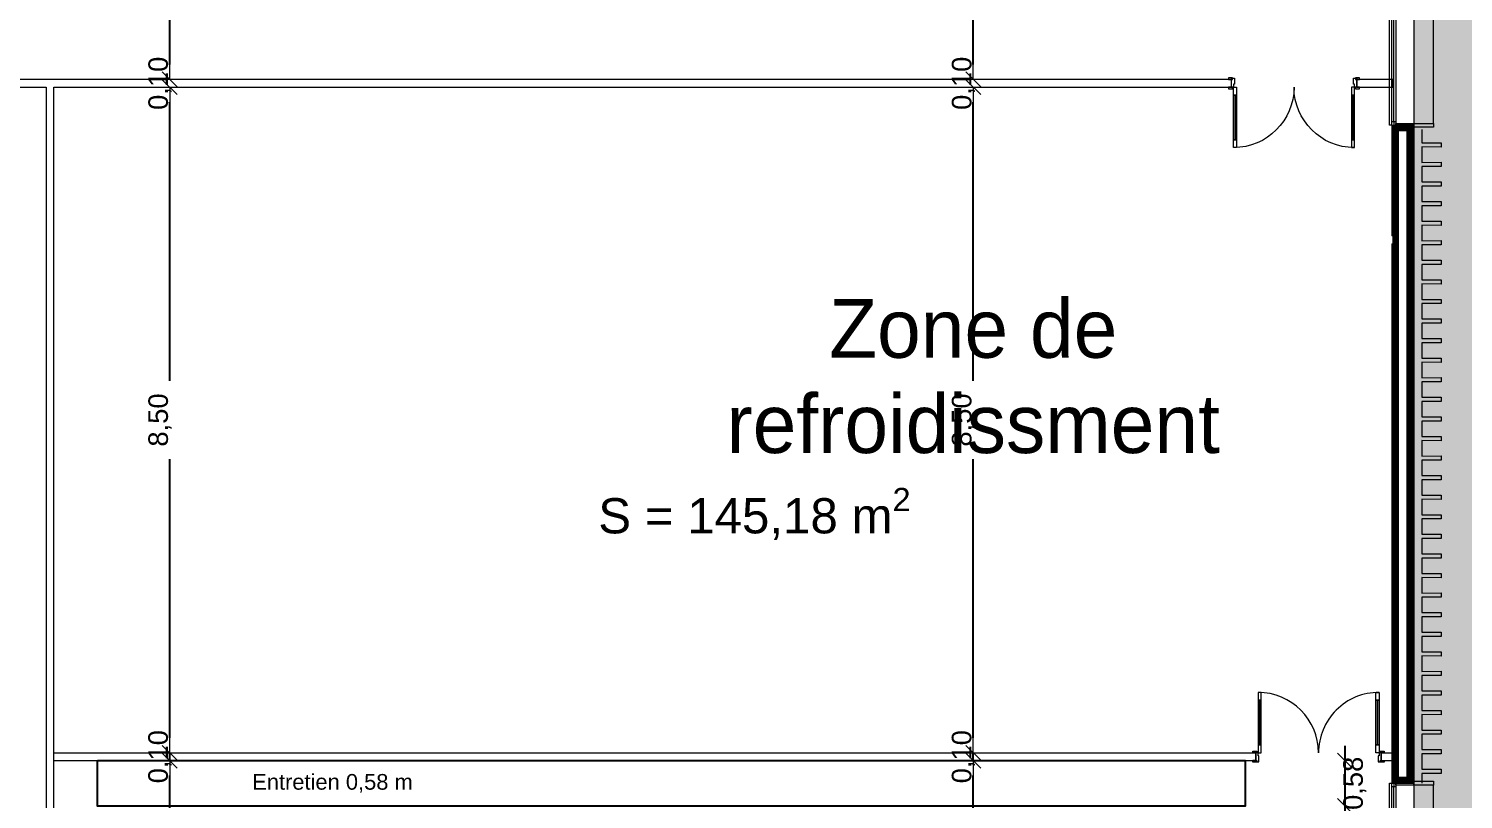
# Model space of a CAD drawing. Header units: millimetres. Extents: x 141848 to 1648660, y -821378 to -151356.
# Drawn here: x 226544 to 244857, y -194700 to -184858 of the extents above; entities that cross this region are included whole.
import ezdxf

# ---------------------------------------------------------------- set-up
doc = ezdxf.new("R2010")
doc.units = ezdxf.units.MM
doc.header["$MEASUREMENT"] = 0
doc.linetypes.add('Traits', pattern=[282.222223, 141.111112, -141.111112])
doc.linetypes.add('Wipeout_Contour', pattern=[1000, 0, -1000])
for name, color, linetype in [('Cotations - 1_100', 7, 'Continuous'), ('Equipement - Autoclaves', 6, 'Continuous'), ('Fenêtres ARCHICAD', 7, 'Continuous'), ('Hachure', 7, 'Continuous'), ('Intérieur - Agencement', 7, 'Continuous'), ('Nouveau_0', 7, 'Continuous'), ('Portes ARCHICAD', 7, 'Continuous'), ('Sols_ Dalles', 7, 'Continuous'), ('Structure - Murs extérieurs', 7, 'Continuous')]:
    doc.layers.add(name, color=color, linetype=linetype)
doc.styles.add('STYLE_GENERE_1', font='')
doc.styles.add('STYLE_GENERE_2', font='')
doc.styles.get('STYLE_GENERE_1').set_extended_font_data('Agency FB')
doc.styles.get('STYLE_GENERE_2').set_extended_font_data('Arial')
doc.dimstyles.new('STYLE_GENERE__1', dxfattribs={"dimtxt": 250, "dimasz": 190, "dimexe": 1.25, "dimexo": 0.625, "dimgap": 0, "dimtad": 1, "dimlfac": 0.001, "dimtxsty": 'STYLE_GENERE_2', "dimblk": 'ARROWHEAD_6', "dimblk1": 'ARROWHEAD_6', "dimblk2": 'ARROWHEAD_6', "dimcen": 2.5, "dimse1": 1, "dimse2": 1, "dimclrd": 7, "dimclre": 7, "dimclrt": 7, "dimazin": 3, "dimtfac": 1, "dimtmove": 0, "dimatfit": 3})
doc.dimstyles.new('STYLE_GENERE__4', dxfattribs={"dimtxt": 250, "dimasz": 190, "dimexe": 1.25, "dimexo": 0.625, "dimgap": 0, "dimtad": 1, "dimlfac": 0.001, "dimtxsty": 'STYLE_GENERE_2', "dimblk": 'ARROWHEAD_6', "dimblk1": 'ARROWHEAD_6', "dimblk2": 'ARROWHEAD_6', "dimcen": 2.5, "dimse1": 1, "dimse2": 1, "dimclrd": 7, "dimclre": 7, "dimclrt": 7, "dimazin": 3, "dimtfac": 1, "dimtmove": 0, "dimatfit": 3})
pattern_1 = [(45, (0, 175), (-55.68466, 55.68466), [0, -52.5, 0, -78.75]), (110, (175, 175), (74.000794, 26.934086), [0, -38.5, 0, -66.5])]
pattern_2 = [(45, (0, 0), (-7.0710678, 7.0710678), [])]

# ---------------------------------------------------------------- blocks, each defined once
blk = doc.blocks.new('Fenêtre 25')
at = {"layer": 'Fenêtres ARCHICAD', "color": 7, "linetype": 'Continuous', "lineweight": 5}
for p, q in [((-800, 0), (-800, 33)), ((-800, 33), (800, 33)), ((800, 33), (800, 0)), ((-800, -30), (800, -30)), ((-800, -280), (-800, -50)), ((-800, -50), (-775, -50)), ((-775, -50), (-775, -280)), ((775, -280), (775, -50)), ((775, -50), (800, -50)), ((800, -50), (800, -280)), ((-825, -530), (-825, -280)), ((-825, -280), (-775, -280)), ((-825, -280), (-800, -280)), ((-825, -280), (-800, -280)), ((-800, -195), (-800, -265)), ((-800, -195), (-800, -265)), ((-800, -195), (-800, -265)), ((-800, -195), (-800, -265)), ((-800, -265), (-800, -280)), ((-800, -265), (-800, -280)), ((-775, -280), (-800, -280)), ((-775, -280), (-775, -530)), ((800, -280), (775, -280)), ((775, -280), (825, -280)), ((775, -530), (775, -280)), ((800, -195), (800, -265)), ((800, -195), (800, -265)), ((800, -195), (800, -265)), ((800, -195), (800, -265)), ((800, -265), (800, -280)), ((800, -265), (800, -280)), ((800, -280), (825, -280)), ((800, -280), (825, -280)), ((825, -280), (825, -530)), ((-775, -530), (-825, -530)), ((-775, -530), (775, -530)), ((825, -530), (775, -530))]:
    blk.add_line(p, q, dxfattribs=at)
at = {"layer": 'Fenêtres ARCHICAD', "color": 7, "linetype": 'Traits', "lineweight": 5}
blk.add_line((-800, 0), (800, 0), dxfattribs=at)
at = {"color": 254, "linetype": 'Wipeout_Contour', "lineweight": 0, "ltscale": 3003.33026}
blk.add_wipeout([(-750, 0), (-750, -50), (750, -50), (750, 0)], dxfattribs=at).dxf.layer = 'Fenêtres ARCHICAD'
at = {"layer": 'Fenêtres ARCHICAD', "color": 7, "linetype": 'Continuous', "lineweight": 5}
for p, q in [((-800, 0), (-750, 0)), ((-800, 0), (-800, -15)), ((-800, 0), (-800, -15)), ((-750, 0), (-750, -50)), ((-750, 0), (750, 0)), ((750, -50), (750, 0)), ((750, 0), (800, 0)), ((800, 0), (800, -15)), ((800, 0), (800, -15)), ((-800, -15), (-800, -50)), ((-800, -15), (-800, -50)), ((-750, -50), (-800, -50)), ((-800, -50), (-800, -85)), ((-800, -50), (-800, -85)), ((-800, -85), (-800, -195)), ((-800, -85), (-800, -195)), ((-800, -85), (-800, -195)), ((-800, -85), (-800, -195)), ((-750, -25), (750, -25)), ((750, -50), (-750, -50)), ((800, -50), (750, -50)), ((800, -15), (800, -50)), ((800, -15), (800, -50)), ((800, -50), (800, -85)), ((800, -50), (800, -85)), ((800, -85), (800, -195)), ((800, -85), (800, -195)), ((800, -85), (800, -195)), ((800, -85), (800, -195))]:
    blk.add_line(p, q, dxfattribs=at)
blk = doc.blocks.new('Mur_2_1', base_point=(244226, -173396))
at = {"color": 254, "linetype": 'Wipeout_Contour', "lineweight": 0, "ltscale": 1238482.456540068}
blk.add_wipeout([(244211, -186093), (244211, -194493), (244226, -194493), (244226, -186093)], dxfattribs=at)
at = {"linetype": 'Continuous', "lineweight": 5, "true_color": 0x5f5f5f}
h = blk.add_hatch(dxfattribs=at)
h.set_pattern_fill('Enduit_0001', color=251, style=0, pattern_type=2)
h.set_pattern_definition(pattern_1)
h.paths.add_polyline_path([(244211, -186093), (244211, -194493), (244226, -194493), (244226, -186093)])
at = {"color": 254, "linetype": 'Wipeout_Contour', "lineweight": 0, "ltscale": 1238347.192243157}
blk.add_wipeout([(244141, -186163), (244141, -194423), (244211, -194493), (244211, -186093)], dxfattribs=at)
at = {"linetype": 'Continuous', "lineweight": 5, "true_color": 0x5f5f5f}
h = blk.add_hatch(dxfattribs=at)
h.set_pattern_fill('Briques_terre_cuite__int_97', color=251, style=0, pattern_type=2)
h.set_pattern_definition(pattern_2)
h.paths.add_polyline_path([(244141, -186163), (244141, -194423), (244211, -194493), (244211, -186093)])
at = {"color": 254, "linetype": 'Wipeout_Contour', "lineweight": 0, "ltscale": 1238062.087334193}
blk.add_wipeout([(244141, -186163), (244031, -186163), (244031, -194423), (244141, -194423)], dxfattribs=at)
at = {"color": 254, "linetype": 'Wipeout_Contour', "lineweight": 0, "ltscale": 1229032.335938694}
blk.add_wipeout([(243946, -187506), (243961, -187506), (243961, -186093), (243946, -186093)], dxfattribs=at)
at = {"color": 254, "linetype": 'Wipeout_Contour', "lineweight": 0, "ltscale": 1239486.484636291}
blk.add_wipeout([(243946, -187606), (243946, -194493), (243961, -194493), (243961, -187606)], dxfattribs=at)
at = {"linetype": 'Continuous', "lineweight": 5, "true_color": 0x5f5f5f}
h = blk.add_hatch(dxfattribs=at)
h.set_pattern_fill('Enduit_0001', color=251, style=0, pattern_type=2)
h.set_pattern_definition(pattern_1)
h.paths.add_polyline_path([(243946, -187506), (243961, -187506), (243961, -186093), (243946, -186093)])
h = blk.add_hatch(dxfattribs=at)
h.set_pattern_fill('Enduit_0001', color=251, style=0, pattern_type=2)
h.set_pattern_definition(pattern_1)
h.paths.add_polyline_path([(243946, -187606), (243946, -194493), (243961, -194493), (243961, -187606)])
at = {"color": 254, "linetype": 'Wipeout_Contour', "lineweight": 0, "ltscale": 1237780.528865928}
blk.add_wipeout([(243961, -186093), (243961, -194493), (244031, -194493), (244031, -186093)], dxfattribs=at)
at = {"linetype": 'Continuous', "lineweight": 5, "true_color": 0x5f5f5f}
h = blk.add_hatch(dxfattribs=at)
h.set_pattern_fill('Briques_terre_cuite__int_97', color=251, style=0, pattern_type=2)
h.set_pattern_definition(pattern_2)
h.paths.add_polyline_path([(243961, -186093), (243961, -194493), (244031, -194493), (244031, -186093)])
at = {"color": 7, "linetype": 'Continuous', "lineweight": 5}
for p, q in [((243961, -187506), (243946, -187506)), ((243961, -187606), (243961, -187506)), ((243946, -187606), (243961, -187606))]:
    blk.add_line(p, q, dxfattribs=at)
at = {"color": 254, "linetype": 'Wipeout_Contour', "lineweight": 0, "ltscale": 1227876.541884673}
blk.add_wipeout([(244141, -186163), (244211, -186093), (244031, -186093), (244031, -186163)], dxfattribs=at)
at = {"color": 254, "linetype": 'Wipeout_Contour', "lineweight": 0, "ltscale": 1248360.991923008}
blk.add_wipeout([(244141, -194423), (244031, -194423), (244031, -194493), (244211, -194493)], dxfattribs=at)
at = {"linetype": 'Continuous', "lineweight": 5, "true_color": 0x5f5f5f}
h = blk.add_hatch(dxfattribs=at)
h.set_pattern_fill('Briques_terre_cuite__int_97', color=251, style=0, pattern_type=2)
h.set_pattern_definition(pattern_2)
h.paths.add_polyline_path([(244141, -186163), (244211, -186093), (244031, -186093), (244031, -186163)])
h = blk.add_hatch(dxfattribs=at)
h.set_pattern_fill('Briques_terre_cuite__int_97', color=251, style=0, pattern_type=2)
h.set_pattern_definition(pattern_2)
h.paths.add_polyline_path([(244141, -194423), (244031, -194423), (244031, -194493), (244211, -194493)])
at = {"color": 7, "linetype": 'Continuous', "lineweight": 5}
for p, q in [((243946, -186093), (243961, -186093)), ((243961, -186093), (243961, -187506)), ((243961, -186093), (243996, -186093)), ((243996, -186093), (244031, -186093)), ((244031, -186093), (244141, -186093)), ((244031, -186093), (244141, -186093)), ((244031, -194423), (244031, -186163)), ((244141, -186163), (244031, -186163)), ((244141, -186093), (244211, -186093)), ((244141, -186093), (244211, -186093)), ((244141, -194423), (244141, -186163)), ((244211, -194493), (244211, -186093)), ((244211, -186093), (244226, -186093)), ((244226, -186118), (244226, -186093)), ((243961, -187606), (243961, -194493)), ((244141, -194423), (244031, -194423)), ((244226, -194493), (244226, -194468)), ((243946, -194493), (243961, -194493)), ((243961, -194493), (243996, -194493)), ((243996, -194493), (244031, -194493)), ((244031, -194493), (244141, -194493)), ((244031, -194493), (244141, -194493)), ((244141, -194493), (244211, -194493)), ((244141, -194493), (244211, -194493)), ((244211, -194493), (244226, -194493))]:
    blk.add_line(p, q, dxfattribs=at)
at = {"color": 7, "linetype": 'Continuous', "lineweight": 5, "flags": 128}
for points in [[(243946, -186093), (243946, -187506)], [(244226, -194493), (244226, -186093)], [(243946, -187606), (243946, -194493)]]:
    blk.add_lwpolyline(points, dxfattribs=at)
at = {"layer": 'Fenêtres ARCHICAD', "color": 7, "linetype": 'Continuous', "lineweight": 5, "zscale": 1000, "rotation": 89.99999999999997}
for p in [(243946, -185293), (243946, -195293)]:
    blk.add_blockref('Fenêtre 25', p, dxfattribs=at)
blk = doc.blocks.new('Porte double 25_7')
at = {"layer": 'Portes ARCHICAD', "color": 7, "linetype": 'Continuous', "lineweight": 5}
for p, q in [((-772, 772), (-772, 672)), ((-732, 772), (-772, 772)), ((-732, 672), (-732, 772)), ((732, 672), (732, 772)), ((732, 772), (772, 772)), ((772, 772), (772, 672)), ((-772, 672), (-732, 672)), ((-752, 672), (-752, 100)), ((772, 672), (732, 672)), ((752, 672), (752, 100)), ((-837, 0), (-837, 19)), ((-837, 19), (-787, 19)), ((-787, 0), (-837, 0)), ((-800, 0), (-837, 0)), ((-800, 0), (-837, 0)), ((-772, 0), (-800, 0)), ((-800, 0), (-800, -115)), ((-800, 0), (-800, -100)), ((-800, 0), (-800, -100)), ((-787, 19), (-787, 0)), ((-732, 100), (-772, 100)), ((-772, 100), (-772, 0)), ((-772, -40), (-772, 0)), ((-772, 0), (-732, 0)), ((-732, 0), (-732, 100)), ((732, 0), (732, 100)), ((732, 100), (772, 100)), ((772, 0), (732, 0)), ((772, 100), (772, 0)), ((800, 0), (772, 0)), ((772, 0), (772, -40)), ((787, 19), (837, 19)), ((787, 0), (787, 19)), ((837, 0), (787, 0)), ((800, -115), (800, 0)), ((800, 0), (800, -100)), ((800, 0), (800, -100)), ((800, 0), (837, 0)), ((800, 0), (837, 0)), ((837, 19), (837, 0)), ((-837, -119), (-837, -100)), ((-837, -100), (-787, -100)), ((-800, -100), (-837, -100)), ((-800, -100), (-837, -100)), ((-787, -119), (-837, -119)), ((-800, -115), (-760, -115)), ((-787, -100), (-787, -119)), ((-760, -40), (-772, -40)), ((-760, -115), (-760, -40)), ((772, -40), (760, -40)), ((760, -40), (760, -115)), ((760, -115), (800, -115)), ((787, -100), (837, -100)), ((787, -119), (787, -100)), ((837, -119), (787, -119)), ((800, -100), (837, -100)), ((800, -100), (837, -100)), ((837, -100), (837, -119))]:
    blk.add_line(p, q, dxfattribs=at)
at = {"layer": 'Portes ARCHICAD', "color": 7, "linetype": 'Continuous', "lineweight": 5, "flags": 128}
for points in [[(-772, 672), (-772, 100), (-752, 100), (-752, 672)], [(-752, 672), (-752, 100), (-732, 100), (-732, 672)], [(752, 672), (752, 100), (732, 100), (732, 672)], [(772, 672), (772, 100), (752, 100), (752, 672)]]:
    blk.add_lwpolyline(points, close=True, dxfattribs=at)
at = {"layer": 'Portes ARCHICAD', "color": 7, "linetype": 'Continuous', "lineweight": 5}
for centre, start, end in [((-772, 0), 0, 90), ((772, 0), 90, 180)]:
    blk.add_arc(centre, 772, start, end, dxfattribs=at)
blk = doc.blocks.new('Mur_144_1', base_point=(219226, -187606))
at = {"layer": 'Structure - Murs extérieurs', "color": 7, "linetype": 'Continuous', "lineweight": 5}
for p, q in [((241896, -187506), (241859, -187506)), ((241896, -187606), (241896, -187506)), ((243496, -187506), (243533, -187506)), ((243496, -187606), (243496, -187506)), ((243961, -187506), (243946, -187506)), ((243961, -187606), (243961, -187506)), ((241896, -187606), (241859, -187606)), ((243496, -187606), (243533, -187606)), ((243946, -187606), (243961, -187606))]:
    blk.add_line(p, q, dxfattribs=at)
at = {"layer": 'Structure - Murs extérieurs', "color": 7, "linetype": 'Continuous', "lineweight": 5, "flags": 128}
for points in [[(241896, -187506), (219506, -187506)], [(243946, -187506), (243496, -187506)], [(219506, -187606), (226766, -187606)], [(226866, -187606), (241896, -187606)], [(243496, -187606), (243946, -187606)]]:
    blk.add_lwpolyline(points, dxfattribs=at)
at = {"layer": 'Portes ARCHICAD', "color": 7, "linetype": 'Continuous', "lineweight": 5, "xscale": -1, "zscale": 1000, "rotation": 180}
blk.add_blockref('Porte double 25_7', (242696, -187606), dxfattribs=at)
blk = doc.blocks.new('Tôle profilée 25')
at = {"color": 7, "linetype": 'Continuous', "lineweight": 5}
for p, q in [((0, 8347.3), (0, 8176.5)), ((-250, 8177.5), (-250, 8150)), ((0, 8176.5), (-250, 8177.5)), ((-250, 8150), (-250, 8122.5)), ((-250, 8122.5), (0, 8123.5)), ((0, 8123.5), (0, 7926.5)), ((-250, 7927.5), (-250, 7900)), ((0, 7926.5), (-250, 7927.5)), ((-250, 7900), (-250, 7872.5)), ((-250, 7872.5), (0, 7873.5)), ((0, 7873.5), (0, 7676.5)), ((-250, 7677.5), (-250, 7650)), ((0, 7676.5), (-250, 7677.5)), ((-250, 7650), (-250, 7622.5)), ((-250, 7622.5), (0, 7623.5)), ((0, 7623.5), (0, 7426.5)), ((-250, 7427.5), (-250, 7400)), ((0, 7426.5), (-250, 7427.5)), ((-250, 7400), (-250, 7372.5)), ((-250, 7372.5), (0, 7373.5)), ((0, 7373.5), (0, 7176.5)), ((-250, 7177.5), (-250, 7150)), ((0, 7176.5), (-250, 7177.5)), ((-250, 7150), (-250, 7122.5)), ((-250, 7122.5), (0, 7123.5)), ((0, 7123.5), (0, 6926.5)), ((-250, 6927.5), (-250, 6900)), ((0, 6926.5), (-250, 6927.5)), ((-250, 6900), (-250, 6872.5)), ((-250, 6872.5), (0, 6873.5)), ((0, 6873.5), (0, 6676.5)), ((-250, 6677.5), (-250, 6650)), ((0, 6676.5), (-250, 6677.5)), ((-250, 6650), (-250, 6622.5)), ((-250, 6622.5), (0, 6623.5)), ((0, 6623.5), (0, 6426.5)), ((-250, 6427.5), (-250, 6400)), ((0, 6426.5), (-250, 6427.5)), ((-250, 6400), (-250, 6372.5)), ((-250, 6372.5), (0, 6373.5)), ((0, 6373.5), (0, 6176.5)), ((-250, 6177.5), (-250, 6150)), ((0, 6176.5), (-250, 6177.5)), ((-250, 6150), (-250, 6122.5)), ((-250, 6122.5), (0, 6123.5)), ((0, 6123.5), (0, 5926.5)), ((-250, 5927.5), (-250, 5900)), ((0, 5926.5), (-250, 5927.5)), ((-250, 5900), (-250, 5872.5)), ((-250, 5872.5), (0, 5873.5)), ((0, 5873.5), (0, 5676.5)), ((-250, 5677.5), (-250, 5650)), ((0, 5676.5), (-250, 5677.5)), ((-250, 5650), (-250, 5622.5)), ((-250, 5622.5), (0, 5623.5)), ((0, 5623.5), (0, 5426.5)), ((-250, 5427.5), (-250, 5400)), ((0, 5426.5), (-250, 5427.5)), ((-250, 5400), (-250, 5372.5)), ((-250, 5372.5), (0, 5373.5)), ((0, 5373.5), (0, 5176.5)), ((-250, 5177.5), (-250, 5150)), ((0, 5176.5), (-250, 5177.5)), ((-250, 5150), (-250, 5122.5)), ((-250, 5122.5), (0, 5123.5)), ((0, 5123.5), (0, 4926.5)), ((-250, 4927.5), (-250, 4900)), ((0, 4926.5), (-250, 4927.5)), ((-250, 4900), (-250, 4872.5)), ((-250, 4872.5), (0, 4873.5)), ((0, 4873.5), (0, 4676.5)), ((-250, 4677.5), (-250, 4650)), ((0, 4676.5), (-250, 4677.5)), ((-250, 4650), (-250, 4622.5)), ((-250, 4622.5), (0, 4623.5)), ((0, 4623.5), (0, 4426.5)), ((-250, 4427.5), (-250, 4400)), ((0, 4426.5), (-250, 4427.5)), ((-250, 4400), (-250, 4372.5)), ((-250, 4372.5), (0, 4373.5)), ((0, 4373.5), (0, 4176.5)), ((-250, 4177.5), (-250, 4150)), ((0, 4176.5), (-250, 4177.5)), ((-250, 4150), (-250, 4122.5)), ((-250, 4122.5), (0, 4123.5)), ((0, 4123.5), (0, 3926.5)), ((-250, 3927.5), (-250, 3900)), ((0, 3926.5), (-250, 3927.5)), ((-250, 3900), (-250, 3872.5)), ((-250, 3872.5), (0, 3873.5)), ((0, 3873.5), (0, 3676.5)), ((-250, 3677.5), (-250, 3650)), ((0, 3676.5), (-250, 3677.5)), ((-250, 3650), (-250, 3622.5)), ((-250, 3622.5), (0, 3623.5)), ((0, 3623.5), (0, 3426.5)), ((-250, 3427.5), (-250, 3400)), ((0, 3426.5), (-250, 3427.5)), ((-250, 3400), (-250, 3372.5)), ((-250, 3372.5), (0, 3373.5)), ((0, 3373.5), (0, 3176.5)), ((-250, 3177.5), (-250, 3150)), ((0, 3176.5), (-250, 3177.5)), ((-250, 3150), (-250, 3122.5)), ((-250, 3122.5), (0, 3123.5)), ((0, 3123.5), (0, 2926.5)), ((-250, 2927.5), (-250, 2900)), ((0, 2926.5), (-250, 2927.5)), ((-250, 2900), (-250, 2872.5)), ((-250, 2872.5), (0, 2873.5)), ((0, 2873.5), (0, 2676.5)), ((-250, 2677.5), (-250, 2650)), ((0, 2676.5), (-250, 2677.5)), ((-250, 2650), (-250, 2622.5)), ((-250, 2622.5), (0, 2623.5)), ((0, 2623.5), (0, 2426.5)), ((-250, 2427.5), (-250, 2400)), ((0, 2426.5), (-250, 2427.5)), ((-250, 2400), (-250, 2372.5)), ((-250, 2372.5), (0, 2373.5)), ((0, 2373.5), (0, 2176.5)), ((-250, 2177.5), (-250, 2150)), ((0, 2176.5), (-250, 2177.5)), ((-250, 2150), (-250, 2122.5)), ((-250, 2122.5), (0, 2123.5)), ((0, 2123.5), (0, 1926.5)), ((-250, 1927.5), (-250, 1900)), ((0, 1926.5), (-250, 1927.5)), ((-250, 1900), (-250, 1872.5)), ((-250, 1872.5), (0, 1873.5)), ((0, 1873.5), (0, 1676.5)), ((-250, 1677.5), (-250, 1650)), ((0, 1676.5), (-250, 1677.5)), ((-250, 1650), (-250, 1622.5)), ((-250, 1622.5), (0, 1623.5)), ((0, 1623.5), (0, 1426.5)), ((-250, 1427.5), (-250, 1400)), ((0, 1426.5), (-250, 1427.5)), ((-250, 1400), (-250, 1372.5)), ((-250, 1372.5), (0, 1373.5)), ((0, 1373.5), (0, 1176.5)), ((-250, 1177.5), (-250, 1150)), ((0, 1176.5), (-250, 1177.5)), ((-250, 1150), (-250, 1122.5)), ((-250, 1122.5), (0, 1123.5)), ((0, 1123.5), (0, 926.5)), ((-250, 927.5), (-250, 900)), ((0, 926.5), (-250, 927.5)), ((-250, 900), (-250, 872.5)), ((-250, 872.5), (0, 873.5)), ((0, 873.5), (0, 676.5)), ((-250, 677.5), (-250, 650)), ((0, 676.5), (-250, 677.5)), ((-250, 650), (-250, 622.5)), ((-250, 622.5), (0, 623.5)), ((0, 623.5), (0, 426.5)), ((-250, 427.5), (-250, 400)), ((0, 426.5), (-250, 427.5)), ((-250, 400), (-250, 372.5)), ((-250, 372.5), (0, 373.5)), ((0, 373.5), (0, 176.5)), ((-250, 177.5), (-250, 150)), ((0, 176.5), (-250, 177.5)), ((-250, 150), (-250, 122.5)), ((-250, 122.5), (0, 123.5)), ((0, 123.5), (0, 0))]:
    blk.add_line(p, q, dxfattribs=at)
blk = doc.blocks.new('ARROWHEAD_6')
at = {"color": 0, "linetype": 'Continuous', "lineweight": 0}
for p, q in [((0, 0), (-1, 0)), ((-0.5, -0.5), (0.5, 0.5))]:
    blk.add_line(p, q, dxfattribs=at)
blk = doc.blocks.new('*D1152')
at = {"color": 7}
for p, q in [((219696, -177072), (231101, -177072)), ((232351, -177072), (243756, -177072))]:
    blk.add_line(p, q, dxfattribs=at)
at = {"layer": 'Defpoints'}
for p in [(219506, -177072), (219506, -207204), (243946, -207202)]:
    blk.add_point(p, dxfattribs=at)
at = {"layer": 'Cotations - 1_100', "color": 7, "xscale": 190, "yscale": 190, "rotation": 180}
blk.add_blockref('ARROWHEAD_6', (219506, -177072), dxfattribs=at)
at = {"layer": 'Cotations - 1_100', "color": 7, "xscale": 190, "yscale": 190}
blk.add_blockref('ARROWHEAD_6', (243946, -177072), dxfattribs=at)
at = {"layer": 'Cotations - 1_100', "color": 7, "insert": (231726, -176947), "char_height": 250, "attachment_point": 5, "style": 'STYLE_GENERE_2'}
blk.add_mtext('\\A1;{\\pql;\\fArial|b0|i0|c0|p38;24,44}', dxfattribs=at)
blk = doc.blocks.new('*D1163')
at = {"layer": 'Defpoints'}
for p in [(231726, -185506), (231726, -185606), (238601, -185606)]:
    blk.add_point(p, dxfattribs=at)
at = {"layer": 'Cotations - 1_100', "color": 7, "xscale": 190, "yscale": 190}
for p, rotation in [((238601, -185506), 270), ((238601, -185606), 90)]:
    blk.add_blockref('ARROWHEAD_6', p, dxfattribs=dict(at, rotation=rotation))
at = {"layer": 'Cotations - 1_100', "color": 7, "insert": (238476, -185556), "char_height": 250, "attachment_point": 5, "rotation": 90, "style": 'STYLE_GENERE_2'}
blk.add_mtext('\\A1;{\\pql;\\fArial|b0|i0|c0|p38;0,10}', dxfattribs=at)
blk = doc.blocks.new('*D1178')
at = {"layer": 'Defpoints'}
for p in [(228345, -185606), (231726, -185506), (231726, -185606)]:
    blk.add_point(p, dxfattribs=at)
at = {"layer": 'Cotations - 1_100', "color": 7, "xscale": 190, "yscale": 190}
for p, rotation in [((228345, -185506), 270), ((228345, -185606), 90)]:
    blk.add_blockref('ARROWHEAD_6', p, dxfattribs=dict(at, rotation=rotation))
at = {"layer": 'Cotations - 1_100', "color": 7, "insert": (228220, -185556), "char_height": 250, "attachment_point": 5, "rotation": 90, "style": 'STYLE_GENERE_2'}
blk.add_mtext('\\A1;{\\pql;\\fArial|b0|i0|c0|p38;0,10}', dxfattribs=at)
blk = doc.blocks.new('*D1182')
at = {"layer": 'Defpoints'}
for p in [(243946, -177072), (243946, -207202), (244226, -207202)]:
    blk.add_point(p, dxfattribs=at)
at = {"layer": 'Cotations - 1_100', "color": 7, "xscale": 190, "yscale": 190}
blk.add_blockref('ARROWHEAD_6', (243946, -177072), dxfattribs=at)
at = {"layer": 'Cotations - 1_100', "color": 7, "xscale": 190, "yscale": 190, "rotation": 180}
blk.add_blockref('ARROWHEAD_6', (244226, -177072), dxfattribs=at)
at = {"layer": 'Cotations - 1_100', "color": 7, "insert": (244086, -176947), "char_height": 250, "attachment_point": 5, "style": 'STYLE_GENERE_2'}
blk.add_mtext('\\A1;{\\pql;\\fArial|b0|i0|c0|p38;0,28}', dxfattribs=at)
blk = doc.blocks.new('*D1184')
at = {"color": 7}
for p, q in [((238601, -178966), (238601, -173866)), ((238601, -185316), (238601, -180216))]:
    blk.add_line(p, q, dxfattribs=at)
at = {"layer": 'Defpoints'}
for p in [(243946, -173676), (231726, -185506), (238601, -185506)]:
    blk.add_point(p, dxfattribs=at)
at = {"layer": 'Cotations - 1_100', "color": 7, "xscale": 190, "yscale": 190}
for p, rotation in [((238601, -173676), 90), ((238601, -185506), 270)]:
    blk.add_blockref('ARROWHEAD_6', p, dxfattribs=dict(at, rotation=rotation))
at = {"layer": 'Cotations - 1_100', "color": 7, "insert": (238601, -179591), "char_height": 250, "attachment_point": 5, "rotation": 90, "style": 'STYLE_GENERE_2'}
blk.add_mtext('\\A1;{\\pql;\\fArial|b0|i0|c0|p38;11,83}', dxfattribs=at)
blk = doc.blocks.new('*D1189')
at = {"color": 7}
for p, q in [((228345, -178826), (228345, -173586)), ((228345, -185316), (228345, -180076))]:
    blk.add_line(p, q, dxfattribs=at)
at = {"layer": 'Defpoints'}
for p in [(244226, -173396), (228345, -185506), (231726, -185506)]:
    blk.add_point(p, dxfattribs=at)
at = {"layer": 'Cotations - 1_100', "color": 7, "xscale": 190, "yscale": 190}
for p, rotation in [((228345, -173396), 90), ((228345, -185506), 270)]:
    blk.add_blockref('ARROWHEAD_6', p, dxfattribs=dict(at, rotation=rotation))
at = {"layer": 'Cotations - 1_100', "color": 7, "insert": (228345, -179451), "char_height": 250, "attachment_point": 5, "rotation": 90, "style": 'STYLE_GENERE_2'}
blk.add_mtext('\\A1;{\\pql;\\fArial|b0|i0|c0|p38;12,11}', dxfattribs=at)
blk = doc.blocks.new('*D1191')
at = {"color": 7}
for p, q in [((238601, -199831), (238601, -194396)), ((238601, -206516), (238601, -201081))]:
    blk.add_line(p, q, dxfattribs=at)
at = {"layer": 'Defpoints'}
for p in [(235406, -194206), (238601, -206706), (238904, -206706)]:
    blk.add_point(p, dxfattribs=at)
at = {"layer": 'Cotations - 1_100', "color": 7, "xscale": 190, "yscale": 190}
for p, rotation in [((238601, -194206), 90), ((238601, -206706), 270)]:
    blk.add_blockref('ARROWHEAD_6', p, dxfattribs=dict(at, rotation=rotation))
at = {"layer": 'Cotations - 1_100', "color": 7, "insert": (238476, -200456), "char_height": 250, "attachment_point": 5, "rotation": 90, "style": 'STYLE_GENERE_2'}
blk.add_mtext('\\A1;{\\pql;\\fArial|b0|i0|c0|p38;12,50}', dxfattribs=at)
blk = doc.blocks.new('*D1192')
at = {"color": 7}
blk.add_line((238601, -194206), (238601, -194106), dxfattribs=at)
at = {"layer": 'Defpoints'}
for p in [(235406, -194106), (235406, -194206), (238601, -194206)]:
    blk.add_point(p, dxfattribs=at)
at = {"layer": 'Cotations - 1_100', "color": 7, "xscale": 190, "yscale": 190}
for p, rotation in [((238601, -194106), 270), ((238601, -194206), 90)]:
    blk.add_blockref('ARROWHEAD_6', p, dxfattribs=dict(at, rotation=rotation))
at = {"layer": 'Cotations - 1_100', "color": 7, "insert": (238475, -194156), "char_height": 250, "attachment_point": 5, "rotation": 90, "style": 'STYLE_GENERE_2'}
blk.add_mtext('\\A1;{\\pql;\\fArial|b0|i0|c0|p38;0,10}', dxfattribs=at)
blk = doc.blocks.new('*D1193')
at = {"color": 7}
for p, q in [((238601, -189356), (238601, -185796)), ((238601, -193916), (238601, -190356))]:
    blk.add_line(p, q, dxfattribs=at)
at = {"layer": 'Defpoints'}
for p in [(231726, -185606), (235406, -194106), (238601, -194106)]:
    blk.add_point(p, dxfattribs=at)
at = {"layer": 'Cotations - 1_100', "color": 7, "xscale": 190, "yscale": 190}
for p, rotation in [((238601, -185606), 90), ((238601, -194106), 270)]:
    blk.add_blockref('ARROWHEAD_6', p, dxfattribs=dict(at, rotation=rotation))
at = {"layer": 'Cotations - 1_100', "color": 7, "insert": (238476, -189856), "char_height": 250, "attachment_point": 5, "rotation": 90, "style": 'STYLE_GENERE_2'}
blk.add_mtext('\\A1;{\\pql;\\fArial|b0|i0|c0|p38;8,50}', dxfattribs=at)
blk = doc.blocks.new('*D1194')
at = {"color": 7}
for p, q in [((228345, -214031), (228345, -194396)), ((228345, -234916), (228345, -215281))]:
    blk.add_line(p, q, dxfattribs=at)
at = {"layer": 'Defpoints'}
for p in [(235406, -194206), (228345, -235106), (231726, -235106)]:
    blk.add_point(p, dxfattribs=at)
at = {"layer": 'Cotations - 1_100', "color": 7, "xscale": 190, "yscale": 190}
for p, rotation in [((228345, -194206), 90), ((228345, -235106), 270)]:
    blk.add_blockref('ARROWHEAD_6', p, dxfattribs=dict(at, rotation=rotation))
at = {"layer": 'Cotations - 1_100', "color": 7, "insert": (228220, -214656), "char_height": 250, "attachment_point": 5, "rotation": 90, "style": 'STYLE_GENERE_2'}
blk.add_mtext('\\A1;{\\pql;\\fArial|b0|i0|c0|p38;40,90}', dxfattribs=at)
blk = doc.blocks.new('*D1195')
at = {"color": 7}
blk.add_line((228345, -194206), (228345, -194106), dxfattribs=at)
at = {"layer": 'Defpoints'}
for p in [(235406, -194106), (228345, -194206), (235406, -194206)]:
    blk.add_point(p, dxfattribs=at)
at = {"layer": 'Cotations - 1_100', "color": 7, "xscale": 190, "yscale": 190}
for p, rotation in [((228345, -194106), 270), ((228345, -194206), 90)]:
    blk.add_blockref('ARROWHEAD_6', p, dxfattribs=dict(at, rotation=rotation))
at = {"layer": 'Cotations - 1_100', "color": 7, "insert": (228219, -194156), "char_height": 250, "attachment_point": 5, "rotation": 90, "style": 'STYLE_GENERE_2'}
blk.add_mtext('\\A1;{\\pql;\\fArial|b0|i0|c0|p38;0,10}', dxfattribs=at)
blk = doc.blocks.new('*D1196')
at = {"color": 7}
for p, q in [((228345, -189356), (228345, -185796)), ((228345, -193916), (228345, -190356))]:
    blk.add_line(p, q, dxfattribs=at)
at = {"layer": 'Defpoints'}
for p in [(231726, -185606), (228345, -194106), (235406, -194106)]:
    blk.add_point(p, dxfattribs=at)
at = {"layer": 'Cotations - 1_100', "color": 7, "xscale": 190, "yscale": 190}
for p, rotation in [((228345, -185606), 90), ((228345, -194106), 270)]:
    blk.add_blockref('ARROWHEAD_6', p, dxfattribs=dict(at, rotation=rotation))
at = {"layer": 'Cotations - 1_100', "color": 7, "insert": (228220, -189856), "char_height": 250, "attachment_point": 5, "rotation": 90, "style": 'STYLE_GENERE_2'}
blk.add_mtext('\\A1;{\\pql;\\fArial|b0|i0|c0|p38;8,50}', dxfattribs=at)
blk = doc.blocks.new('*D1210')
at = {"color": 7}
blk.add_line((243346, -194016), (243346, -194976), dxfattribs=at)
at = {"layer": 'Defpoints'}
for p in [(243346, -194206), (243346, -194206), (243346, -194786)]:
    blk.add_point(p, dxfattribs=at)
at = {"layer": 'Cotations - 1_100', "color": 7, "xscale": 190, "yscale": 190}
for p, rotation in [((243346, -194206), 270), ((243346, -194786), 90)]:
    blk.add_blockref('ARROWHEAD_6', p, dxfattribs=dict(at, rotation=rotation))
at = {"layer": 'Cotations - 1_100', "color": 7, "insert": (243472.25, -194496), "char_height": 250, "attachment_point": 5, "rotation": 90, "style": 'STYLE_GENERE_2'}
blk.add_mtext('\\A1;{\\pql;\\fArial|b0|i0|c0|p38;0,58}', dxfattribs=at)
blk = doc.blocks.new('*D1211')
at = {"color": 7}
for p, q in [((243346, -194596), (243346, -197898.5)), ((243346, -198898.5), (243346, -202201))]:
    blk.add_line(p, q, dxfattribs=at)
at = {"layer": 'Defpoints'}
for p in [(243346, -194786), (243346, -194786), (243346, -202011)]:
    blk.add_point(p, dxfattribs=at)
at = {"layer": 'Cotations - 1_100', "color": 7, "xscale": 190, "yscale": 190}
for p, rotation in [((243346, -194786), 270), ((243346, -202011), 90)]:
    blk.add_blockref('ARROWHEAD_6', p, dxfattribs=dict(at, rotation=rotation))
at = {"layer": 'Cotations - 1_100', "color": 7, "insert": (243471, -198398.5), "char_height": 250, "attachment_point": 5, "rotation": 90, "style": 'STYLE_GENERE_2'}
blk.add_mtext('\\A1;{\\pql;\\fArial|b0|i0|c0|p38;7,23}', dxfattribs=at)

msp = doc.modelspace()

# ---------------------------------------------------------------- hatches: boundary and pattern name
at = {"layer": 'Sols_ Dalles', "linetype": 'Continuous', "lineweight": 0, "true_color": 0x2e271c}
msp.add_hatch(color=250, dxfattribs=at).paths.add_polyline_path([(161503.433, -171995.57), (161503.433, -230015.57), (161503.433, -260810.571), (196775.042, -260810.571), (196775.042, -260795.571), (196775.042, -258649.982), (196775.042, -258010.558), (196775.042, -222495.57), (186955.542, -222495.57), (186955.542, -218295.57), (196754.55, -218295.57), (196754.55, -204495.57), (193355.542, -204495.57), (193355.542, -195161.535), (195576.034, -195161.535), (195576.034, -189810.571), (217805.542, -189810.571), (217805.542, -253395.57), (217805.542, -253415.571), (219205.542, -253415.571), (219205.542, -253395.57), (219205.542, -188410.571), (191955.542, -188410.571), (191955.542, -190035.076), (194140.476, -190023.061), (194160.967, -193749.52), (191976.034, -193761.535), (191955.542, -200380.57), (191955.542, -205895.57), (195354.55, -205895.57), (195354.55, -216895.57), (185555.542, -216895.57), (185555.542, -223895.57), (195354.55, -223895.57), (195354.55, -258649.982), (195354.55, -259410.571), (163990.222, -259410.571), (162860.681, -259410.571), (162860.681, -231415.57), (162860.681, -173395.57), (244226.034, -173395.57), (244226.034, -248005.571), (245626.034, -248005.571), (246426.034, -248005.571), (246426.034, -251817.03), (245610.045, -251817.03), (244211.034, -251817.03), (244211.034, -253395.571), (246426.034, -253395.571), (247826.034, -253395.571), (247826.034, -248005.571), (247826.034, -246605.571), (245626.034, -246605.571), (245626.034, -171995.57)])

# ---------------------------------------------------------------- linework, layer by layer
at = {"layer": 'Equipement - Autoclaves'}
msp.add_lwpolyline([(227422, -194206), (242072, -194206), (242072, -194786), (227422, -194786)], close=True, dxfattribs=at)
at = {"layer": 'Sols_ Dalles', "color": 250, "linetype": 'Continuous', "lineweight": 5, "true_color": 0x1f1f1f}
msp.add_lwpolyline([(162860.681, -231415.57), (162860.681, -173395.57), (244226.034, -173395.57), (244226.034, -253415.571)], dxfattribs=at)
at = {"layer": 'Structure - Murs extérieurs', "color": 7, "linetype": 'Continuous', "lineweight": 5}
for p, q in [((242172, -194106), (242209, -194106)), ((242209, -194206), (242209, -194106)), ((243809, -194206), (243809, -194106)), ((242172, -194206), (242209, -194206))]:
    msp.add_line(p, q, dxfattribs=at)
at = {"layer": 'Structure - Murs extérieurs', "color": 7, "linetype": 'Continuous', "lineweight": 5, "flags": 128}
for points in [[(226766.034, -185605.571), (226766.034, -224865.276)], [(226866.034, -196605.686), (226866.034, -185605.571)]]:
    msp.add_lwpolyline(points, dxfattribs=at)
at = {"layer": 'Structure - Murs extérieurs', "color": 7, "linetype": 'Continuous', "lineweight": 5}
for points in [[(226866, -194106), (242209, -194106)], [(226866, -194206), (242209, -194206)]]:
    msp.add_lwpolyline(points, dxfattribs=at)

# ---------------------------------------------------------------- texts
at = {"layer": 'Equipement - Autoclaves', "insert": (230422, -194496), "char_height": 200, "attachment_point": 5, "style": 'STYLE_GENERE_2'}
msp.add_mtext('\\A1;{\\pqc;Entretien 0,58 m}', dxfattribs=at)
at = {"layer": 'Hachure', "color": 250, "linetype": 'Continuous', "lineweight": 5, "true_color": 0x1f1f1f, "insert": (238600.889, -189300), "char_height": 750, "width": 4871.89676, "attachment_point": 5, "line_spacing_factor": 0.97291, "style": 'STYLE_GENERE_1'}
msp.add_mtext('\\A1;{\\pqc;\\fAgency FB|b0|i0|c0|p34;Zone de\\fAgency FB|b0|i0|c0|p34; refroidissment }', dxfattribs=at)
at = {"layer": 'Intérieur - Agencement', "color": 5, "insert": (235808, -191055.217), "char_height": 450, "attachment_point": 5, "style": 'STYLE_GENERE_2'}
msp.add_mtext('\\A1;{\\pqc;\\fArial|b0|i0|c0|p38;S = 145,18 m{\\H0.66x;\\S2^ ;}}', dxfattribs=at)

# ---------------------------------------------------------------- dimensions: what is measured, and where the dimension line sits
at = {"layer": 'Cotations - 1_100', "color": 7, "linetype": 'Continuous', "lineweight": 5}
for base, picture, middle in [((228345.44, -185605.571), '*D1178', (228220.44, -185555.602)), ((238600.889, -185605.571), '*D1163', (238475.889, -185555.602))]:
    dim = msp.add_linear_dim(base=base, p1=(231725.788, -185605.571), p2=(231725.788, -185505.633), angle=90, dimstyle='STYLE_GENERE__4', override={"dimzin": 0}, dxfattribs=at)
    dim.commit()
    dim.dimension.update_dxf_attribs({"geometry": picture, "text_midpoint": middle})
at = {"layer": 'Cotations - 1_100'}
for base, p1, p2, dimstyle, picture, middle in [((228345.44, -194105.686), (235406.034, -194105.686), (231725.788, -185605.571), 'STYLE_GENERE__4', '*D1196', (228220.44, -189855.628)), ((238600.889, -194105.686), (235406.034, -194105.686), (231725.788, -185605.571), 'STYLE_GENERE__4', '*D1193', (238475.889, -189855.628)), ((228345.44, -194205.571), (235406.034, -194205.571), (235406.034, -194105.686), 'STYLE_GENERE__4', '*D1195', (228219.19, -194155.628)), ((238600.889, -194205.571), (235406.034, -194205.571), (235406.034, -194105.686), 'STYLE_GENERE__4', '*D1192', (238474.639, -194155.628)), ((243346, -194206), (243346, -194206), (243346, -194786), 'STYLE_GENERE__1', '*D1210', (243472.25, -194496)), ((228345.44, -235105.571), (231725.788, -235105.571), (235406.034, -194205.571), 'STYLE_GENERE__4', '*D1194', (228220.44, -214655.571)), ((238600.889, -206705.571), (238903.534, -206705.571), (235406.034, -194205.571), 'STYLE_GENERE__4', '*D1191', (238475.889, -200455.571)), ((243346, -194786), (243346, -194786), (243346, -202011), 'STYLE_GENERE__1', '*D1211', (243471, -198398.5))]:
    dim = msp.add_linear_dim(base=base, p1=p1, p2=p2, angle=90, dimstyle=dimstyle, override={"dimzin": 0}, dxfattribs=at)
    dim.commit()
    dim.dimension.update_dxf_attribs({"geometry": picture, "text_midpoint": middle})

# ---------------------------------------------------------------- next in the draw order: block references
at = {"color": 7, "lineweight": 5}
msp.add_blockref('Mur_2_1', (244226.034, -173395.57), dxfattribs=at)

# ---------------------------------------------------------------- next in the draw order: linework, layer by layer
at = {"layer": 'Nouveau_0', "color": 7, "linetype": 'Continuous', "lineweight": 5}
msp.add_lwpolyline([(244226.034, -173395.57), (244226.034, -253395.57), (219226.034, -253395.57), (219226.034, -173395.57)], close=True, dxfattribs=at)
at = {"layer": 'Structure - Murs extérieurs', "color": 7, "linetype": 'Continuous', "lineweight": 5}
for p, q in [((243809, -194106), (243846, -194106)), ((243946, -194106), (243961, -194106)), ((243961, -194206), (243961, -194106)), ((243809, -194206), (243846, -194206)), ((243946, -194206), (243961, -194206))]:
    msp.add_line(p, q, dxfattribs=at)
for points in [[(243809, -194106), (243946, -194106)], [(243809, -194206), (243946, -194206)]]:
    msp.add_lwpolyline(points, dxfattribs=at)

# ---------------------------------------------------------------- next in the draw order: block references
at = {"color": 7, "linetype": 'Continuous', "lineweight": 5, "xscale": -1, "zscale": 1000}
msp.add_blockref('Tôle profilée 25', (244326.034, -194492.548), dxfattribs=at)
at = {"layer": 'Portes ARCHICAD', "color": 7, "linetype": 'Continuous', "lineweight": 5, "xscale": -1, "yscale": -1, "zscale": 1000, "rotation": 180}
msp.add_blockref('Porte double 25_7', (243008.662, -194106.429), dxfattribs=at)
at = {"layer": 'Structure - Murs extérieurs', "color": 7, "lineweight": 5}
msp.add_blockref('Mur_144_1', (219225.542, -185605.571), dxfattribs=at)

# ---------------------------------------------------------------- next in the draw order: dimensions: what is measured, and where the dimension line sits
at = {"layer": 'Cotations - 1_100', "color": 7, "linetype": 'Continuous', "lineweight": 5}
for base, p2, picture, middle in [((228345.44, -185505.633), (244226.034, -173395.57), '*D1189', (228345.44, -179450.602)), ((238600.889, -185505.633), (243946.034, -173675.622), '*D1184', (238600.889, -179590.628))]:
    dim = msp.add_linear_dim(base=base, p1=(231725.788, -185505.633), p2=p2, angle=90, dimstyle='STYLE_GENERE__4', override={"dimzin": 0}, dxfattribs=at)
    dim.commit()
    dim.dimension.update_dxf_attribs({"geometry": picture, "text_midpoint": middle})
for base, p1, p2, picture, middle in [((219505.542, -177071.511), (219505.542, -207204.46), (243946.034, -207202.207), '*D1152', (231725.788, -176946.511)), ((243946.034, -177071.511), (243946.034, -207202.207), (244226.034, -207202.181), '*D1182', (244086.034, -176946.511))]:
    dim = msp.add_linear_dim(base=base, p1=p1, p2=p2, dimstyle='STYLE_GENERE__1', override={"dimzin": 0}, dxfattribs=at)
    dim.commit()
    dim.dimension.update_dxf_attribs({"geometry": picture, "text_midpoint": middle})

doc.saveas('drawing.dxf')
